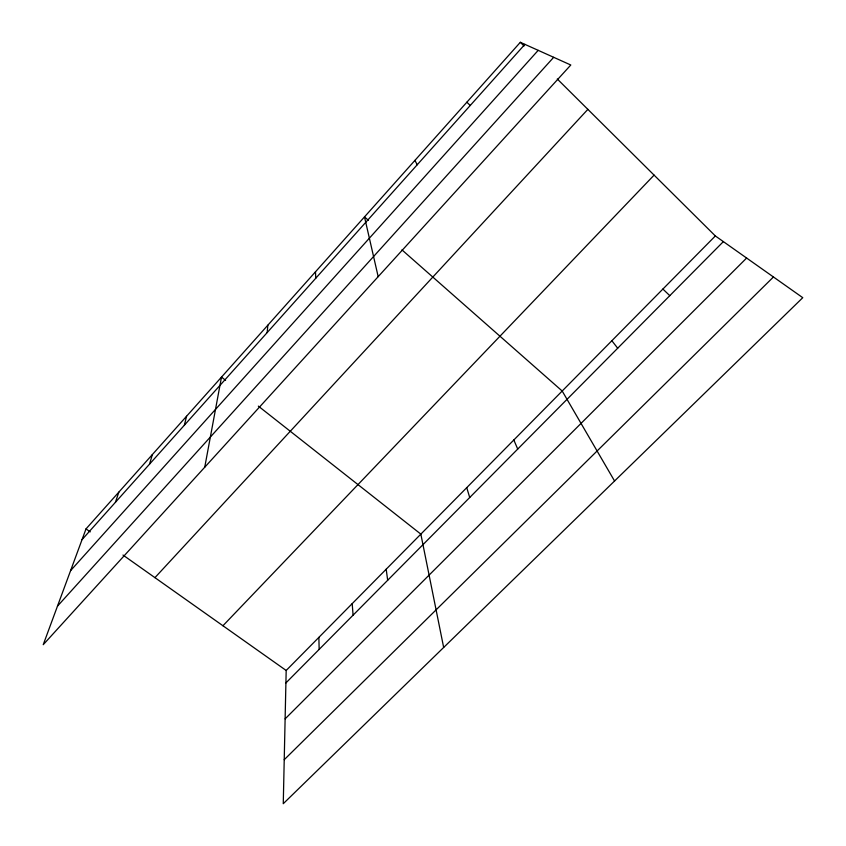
<?xml version="1.0" encoding="UTF-8"?>
<svg xmlns="http://www.w3.org/2000/svg" width="846" height="846" viewBox="0 0 846 846"><rect width="100%" height="100%" fill="white"/><g stroke="black" fill="none" stroke-linecap="round" stroke-linejoin="round"><path stroke-width="1.27" d="M715.346 235.949L286.181 670.476L283.262 803.7L802.769 297.686L715.346 235.949L557.292 79.006M267.177 332.573L267.844 325.181M204.743 467.225L221.504 377.094L225.596 380.319M184.375 425.178L186.564 416.243M149.552 464.126L152.354 454.577M115.447 502.27L118.842 492.118M86.017 528.898L43.231 644.694L570.796 65.005L520.332 42.3L86.017 528.898L90.236 531.88M82.051 539.621L524.89 44.352M70.599 570.627L538.204 50.337M57.475 606.148L553.686 57.306M154.945 577.649L587.864 109.356M222.942 625.744L654.085 175.122M285.906 682.944L723.362 241.618M285.123 718.867L746.627 258.041M284.224 759.708L773.445 276.98M122.987 555.05L286.181 670.476M258.337 406.112L420.843 534.122L443.664 647.465M368.444 220.372L364.499 216.893L378.173 276.653M401.956 249.887L562.188 391.021L614.566 481.004M662.894 289.057L669.789 295.656M466.855 102.218L470.239 105.464M520.332 42.3L524.023 45.97M611.859 340.727L617.696 348.214M414.931 160.391L417.215 164.769M513.829 439.983L517.72 449.078M466.738 487.666L469.72 497.511M386.188 569.221L387.68 580.282M352.2 603.632L353.078 615.179M315.484 271.799L315.748 278.249M318.868 637.376L319.164 649.4"/></g></svg>
